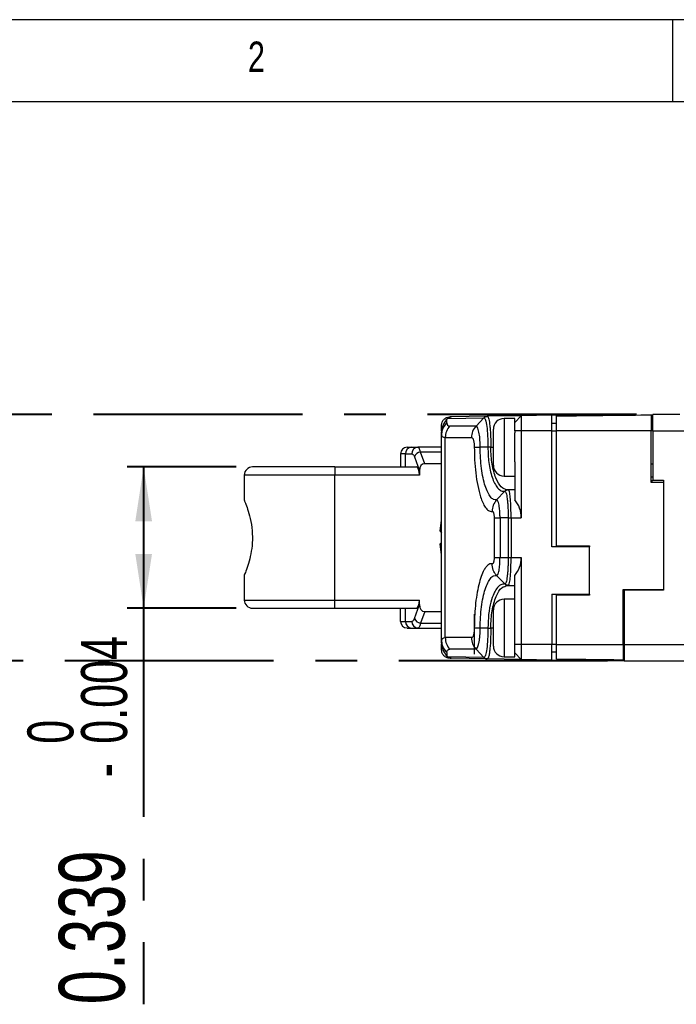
# Model space of a CAD drawing. Header units: inches. Extents: x 0.2 to 16.3, y 0.2 to 11.5.
# Drawn here: x 2.767 to 4.339, y 9.137 to 11.496 of the extents above; entities that cross this region are included whole.
import ezdxf

# ---------------------------------------------------------------- set-up
doc = ezdxf.new("R2010")
doc.units = ezdxf.units.IN
doc.header["$MEASUREMENT"] = 0
doc.linetypes.add('CENTERX2', pattern=[0.8, 0.5, -0.1, 0.1, -0.1])
doc.layers.add('CENTER_LINE', color=7, linetype='CENTERX2')
doc.styles.add('SLDTEXTSTYLE0', font='TXT', dxfattribs={"width": 0.7})
doc.styles.add('SLDTEXTSTYLE2', font='TXT', dxfattribs={"width": 0.75})
doc.dimstyles.new('SLDDIMSTYLE2', dxfattribs={"dimtxt": 0.15748, "dimasz": 0.13, "dimexe": 0, "dimexo": 0.0625, "dimgap": 0.03937, "dimtad": 1, "dimdec": 3, "dimrnd": 1e-09, "dimdsep": 46, "dimtxsty": 'SLDTEXTSTYLE0', "dimsah": 1, "dimcen": 0.09, "dimadec": 0, "dimazin": 2, "dimtfac": 1, "dimtdec": 3, "dimtofl": 0, "dimtmove": 0, "dimatfit": 3, "dimfxl": 1, "dimfrac": 2, "dimtolj": 1, "dimtzin": 12, "dimarcsym": 0})
doc.dimstyles.new('SLDDIMSTYLE8', dxfattribs={"dimtxt": 0.15748, "dimasz": 0.13, "dimexe": 0, "dimexo": 0.0625, "dimgap": 0.03937, "dimtad": 1, "dimdec": 3, "dimrnd": 1e-09, "dimdsep": 46, "dimtxsty": 'SLDTEXTSTYLE0', "dimsah": 1, "dimcen": 0.09, "dimadec": 0, "dimazin": 2, "dimtol": 1, "dimtm": 0.003937, "dimtfac": 1, "dimtdec": 3, "dimtofl": 0, "dimtmove": 0, "dimatfit": 3, "dimfxl": 1, "dimfrac": 2, "dimtolj": 1, "dimarcsym": 0})

# ---------------------------------------------------------------- blocks, each defined once
blk = doc.blocks.new('_D_24')
at = {"layer": 'CENTER_LINE'}
for p, q in [((3.2852, 10.4244), (3.0244, 10.4244)), ((3.0638, 10.4244), (3.0638, 10.0858)), ((3.2852, 10.0858), (3.0244, 10.0858)), ((3.0638, 10.0858), (3.0638, 9.1369))]:
    blk.add_line(p, q, dxfattribs=at)
for points in [[(3.0638, 10.4244), (3.0438, 10.2944), (3.0838, 10.2944)], [(3.0638, 10.0858), (3.0838, 10.2158), (3.0438, 10.2158)]]:
    blk.add_solid(points, dxfattribs=at)
at = {"layer": 'CENTER_LINE', "attachment_point": 1, "rotation": 90, "style": 'SLDTEXTSTYLE0'}
for s, insert, char_height in [('0.004', (2.9139, 9.7611), 0.11024), ('0', (2.7854, 9.7611), 0.1102), ('-', (2.9139, 9.6808), 0.1102), ('0.339', (2.8608, 9.1369), 0.15748)]:
    blk.add_mtext(s, dxfattribs=dict(at, insert=insert, char_height=char_height))
blk = doc.blocks.new('_D_25')
at = {"layer": 'CENTER_LINE'}
for p, q in [((4.2439, 10.5503), (2.5962, 10.5503)), ((2.6356, 10.5503), (2.6356, 9.9598)), ((4.175, 9.9598), (2.5962, 9.9598))]:
    blk.add_line(p, q, dxfattribs=at)
for points in [[(2.6356, 10.5503), (2.6156, 10.4203), (2.6556, 10.4203)], [(2.6356, 9.9598), (2.6556, 10.0898), (2.6156, 10.0898)]]:
    blk.add_solid(points, dxfattribs=at)
at = {"layer": 'CENTER_LINE', "insert": (2.4326, 10.0136), "char_height": 0.15748, "attachment_point": 1, "rotation": 90, "style": 'SLDTEXTSTYLE0'}
blk.add_mtext('0.591', dxfattribs=at)

msp = doc.modelspace()

# ---------------------------------------------------------------- linework, layer by layer
at = {"color": 7, "linetype": 'Continuous', "lineweight": 18}
for p, q in [((16.3386, 11.4961), (0.1969, 11.4961)), ((4.3307, 11.4961), (4.3307, 11.2992)), ((16.1516, 11.2992), (0.3937, 11.2992)), ((3.8868, 10.5457), (3.8002, 10.5442)), ((3.9683, 10.5471), (3.8868, 10.5457)), ((3.9507, 10.547), (3.9506, 10.5468)), ((3.9683, 10.5471), (3.9525, 10.5311)), ((4.0411, 10.5484), (3.9683, 10.5471)), ((3.9683, 10.5471), (3.9683, 10.511)), ((4.0411, 10.5484), (4.1317, 10.55)), ((4.0411, 10.511), (4.0411, 10.5484)), ((4.1317, 10.55), (4.1317, 10.5475)), ((4.2793, 10.5494), (4.2832, 10.5494)), ((4.3482, 10.5503), (4.2832, 10.5503)), ((3.7773, 10.51), (3.7773, 10.5245)), ((3.7898, 10.5387), (3.7892, 10.5381)), ((3.7898, 10.53), (3.7898, 10.5387)), ((3.7924, 10.5408), (3.8789, 10.5422)), ((3.8002, 10.5442), (3.7967, 10.5441)), ((3.8598, 10.5225), (3.7973, 10.5225)), ((3.8598, 10.5225), (3.8789, 10.5422)), ((3.9525, 10.5405), (3.9269, 10.5405)), ((3.9525, 10.5311), (3.9525, 10.5405)), ((3.9525, 10.511), (3.9525, 10.5311)), ((4.0529, 10.5289), (4.0411, 10.5289)), ((3.7773, 10.5022), (3.7773, 10.5075)), ((3.7773, 10.008), (3.7773, 10.5022)), ((3.7775, 10.5059), (3.7775, 10.4999)), ((3.9014, 10.4283), (3.9014, 10.5149)), ((3.9683, 10.511), (3.9525, 10.511)), ((3.9525, 10.511), (3.9525, 10.5063)), ((3.9525, 10.4369), (3.9525, 10.5063)), ((3.9683, 10.511), (3.9683, 10.3025)), ((4.0411, 10.511), (3.9683, 10.511)), ((4.0411, 10.2334), (4.0411, 10.511)), ((4.0411, 10.511), (4.0529, 10.511)), ((4.0529, 10.2354), (4.0529, 10.511)), ((4.2832, 10.511), (4.2793, 10.511)), ((4.2793, 10.387), (4.2793, 10.511)), ((4.2832, 10.511), (4.2832, 10.3929)), ((4.2832, 10.511), (4.8246, 10.511)), ((3.7862, 10.0155), (3.7862, 10.4947)), ((3.7862, 10.4947), (3.8489, 10.4947)), ((3.6908, 10.4558), (3.6789, 10.4558)), ((3.6789, 10.4558), (3.6789, 10.4244)), ((3.6908, 10.4244), (3.6908, 10.4558)), ((3.6908, 10.4558), (3.706, 10.4558)), ((3.7056, 10.4716), (3.7208, 10.4716)), ((3.7223, 10.4714), (3.7154, 10.4705)), ((3.7216, 10.471), (3.7208, 10.4716)), ((3.7773, 10.4716), (3.7208, 10.4716)), ((3.7371, 10.4322), (3.7269, 10.4601)), ((3.7773, 10.4601), (3.7269, 10.4601)), ((3.8882, 10.4716), (3.8698, 10.4716)), ((3.7121, 10.4489), (3.7243, 10.4153)), ((3.7773, 10.4322), (3.7371, 10.4322)), ((3.9525, 10.4369), (3.9525, 10.3458)), ((4.2793, 10.4322), (4.2832, 10.4322)), ((3.3049, 10.4047), (3.3049, 10.3437)), ((3.5214, 10.4244), (3.5214, 10.4047)), ((3.5214, 10.4244), (3.7172, 10.4244)), ((3.5214, 10.1055), (3.5214, 10.4047)), ((3.7243, 10.4047), (3.5214, 10.4047)), ((3.7243, 10.4153), (3.7243, 10.4047)), ((3.9269, 10.4027), (3.9525, 10.4027)), ((4.3088, 10.387), (4.2793, 10.387)), ((4.2813, 10.387), (4.2813, 10.3927)), ((4.2832, 10.3968), (4.2832, 10.3968)), ((4.2832, 10.3929), (4.3088, 10.3929)), ((4.3088, 10.3929), (4.3088, 10.1291)), ((3.9289, 10.3661), (3.909, 10.3455)), ((3.932, 10.3698), (3.9302, 10.3703)), ((3.937, 10.3695), (3.9352, 10.3694)), ((3.9388, 10.3687), (3.9359, 10.3685)), ((3.9525, 10.3699), (3.9369, 10.3696)), ((3.9373, 10.3696), (3.937, 10.3695)), ((3.7739, 10.2703), (3.7773, 10.2966)), ((3.9032, 10.3026), (3.9032, 10.2075)), ((3.9368, 10.3025), (3.9173, 10.3025)), ((3.9173, 10.3025), (3.9173, 10.2076)), ((3.9368, 10.3025), (3.9368, 10.2076)), ((3.9438, 10.3025), (3.9438, 10.2076)), ((3.9438, 10.3025), (3.9683, 10.3025)), ((3.7739, 10.2703), (3.7773, 10.2669)), ((3.7773, 10.2433), (3.7739, 10.2398)), ((3.7773, 10.2136), (3.7739, 10.2398)), ((4.1317, 10.2334), (4.0411, 10.2334)), ((4.0529, 10.2354), (4.0529, 10.2334)), ((4.0529, 10.2354), (4.1317, 10.2354)), ((4.1317, 10.2354), (4.1317, 10.2334)), ((4.1317, 10.1192), (4.1317, 10.2334)), ((3.9173, 10.2076), (3.9368, 10.2076)), ((3.9438, 10.2076), (3.9683, 10.2076)), ((3.9683, 10.2076), (3.9683, 9.9992)), ((3.3049, 10.1666), (3.3049, 10.1055)), ((3.909, 10.1646), (3.9289, 10.144)), ((3.9525, 10.0732), (3.9525, 10.1643)), ((3.9321, 10.1417), (3.9388, 10.1415)), ((3.9368, 10.1405), (3.9525, 10.1402)), ((4.2124, 10.131), (4.3088, 10.131)), ((4.2124, 9.9992), (4.2124, 10.131)), ((4.2143, 10.1291), (4.2143, 9.9992)), ((4.3088, 10.1291), (4.2143, 10.1291)), ((3.5214, 10.1055), (3.7243, 10.1055)), ((3.5214, 10.0858), (3.5214, 10.1055)), ((3.7243, 10.0948), (3.7243, 10.1055)), ((3.9525, 10.1074), (3.9269, 10.1074)), ((4.0411, 10.1192), (4.1317, 10.1192)), ((4.0411, 10.1192), (4.0411, 9.9992)), ((4.0529, 10.1192), (4.0529, 10.1173)), ((4.0529, 9.9992), (4.0529, 10.1173)), ((4.1317, 10.1173), (4.0529, 10.1173)), ((4.1317, 10.1192), (4.1317, 10.1173)), ((3.5214, 10.0858), (3.7172, 10.0858)), ((3.6789, 10.0543), (3.6789, 10.0858)), ((3.6908, 10.0543), (3.6908, 10.0858)), ((3.7121, 10.0612), (3.7243, 10.0948)), ((3.7371, 10.0779), (3.7269, 10.0501)), ((3.7371, 10.0779), (3.7773, 10.0779)), ((3.9014, 10.0379), (3.9014, 10.0818)), ((4.2143, 10.0779), (4.2124, 10.0779)), ((3.6789, 10.0543), (3.6908, 10.0543)), ((3.6908, 10.0543), (3.706, 10.0543)), ((3.8561, 9.9761), (3.8561, 10.072)), ((3.9525, 10.0375), (3.9525, 10.0732)), ((3.7056, 10.0385), (3.7208, 10.0385)), ((3.7154, 10.0396), (3.7223, 10.0387)), ((3.7208, 10.0385), (3.7773, 10.0385)), ((3.7269, 10.0501), (3.7773, 10.0501)), ((3.8882, 10.0385), (3.8698, 10.0385)), ((3.9014, 9.9952), (3.9014, 10.0379)), ((3.9525, 10.0038), (3.9525, 10.0375)), ((3.7773, 10.008), (3.7778, 10.0091)), ((3.7773, 10.0026), (3.7773, 10.008)), ((3.7775, 10.0102), (3.7775, 10.0042)), ((3.8489, 10.0155), (3.7862, 10.0155)), ((3.9525, 9.9992), (3.9525, 10.0038)), ((3.7773, 9.9857), (3.7773, 10.0002)), ((3.7898, 9.9801), (3.7898, 9.9714)), ((3.8598, 9.9876), (3.7973, 9.9876)), ((3.8789, 9.9679), (3.8598, 9.9876)), ((3.9683, 9.9992), (3.9525, 9.9992)), ((3.9525, 9.979), (3.9525, 9.9992)), ((4.0411, 9.9992), (3.9683, 9.9992)), ((3.9683, 9.9992), (3.9683, 9.963)), ((4.0411, 9.9617), (4.0411, 9.9992)), ((4.0529, 9.9992), (4.0411, 9.9992)), ((4.0411, 9.9812), (4.0529, 9.9812)), ((4.2124, 9.9992), (4.2143, 9.9992)), ((4.2143, 9.9992), (4.8246, 9.9992)), ((3.7898, 9.9714), (3.7892, 9.972)), ((3.8789, 9.9679), (3.7924, 9.9694)), ((3.8002, 9.9659), (3.7967, 9.966)), ((3.8868, 9.9644), (3.8002, 9.9659)), ((3.8884, 9.9666), (3.8868, 9.9644)), ((3.9683, 9.963), (3.8868, 9.9644)), ((3.9269, 9.9696), (3.9525, 9.9696)), ((3.9506, 9.9633), (3.9507, 9.9632)), ((3.9525, 9.9696), (3.9525, 9.979)), ((3.9683, 9.963), (3.9525, 9.979)), ((4.0411, 9.9617), (3.9683, 9.963)), ((4.1395, 9.96), (4.0411, 9.9617)), ((4.1395, 9.9625), (4.1395, 9.96)), ((4.1395, 9.96), (4.1514, 9.9598)), ((4.2143, 9.9598), (4.1514, 9.9598)), ((4.2143, 9.9598), (4.3876, 9.9598))]:
    msp.add_line(p, q, dxfattribs=at)
at = {"color": 8, "linetype": 'Continuous', "lineweight": 18}
for p, q in [((3.9269, 10.5405), (3.9269, 10.4027)), ((3.8952, 10.4716), (3.9014, 10.4716)), ((3.5214, 10.4047), (3.3049, 10.4047)), ((4.2793, 10.4006), (4.2813, 10.4006)), ((3.3049, 10.1055), (3.5214, 10.1055)), ((3.9269, 10.1074), (3.9269, 10.0375)), ((3.9014, 10.0385), (3.8952, 10.0385)), ((3.9269, 10.0375), (3.9269, 9.9696))]:
    msp.add_line(p, q, dxfattribs=at)
for centre, start, end in [((3.815, 10.502), 131.9193, 174.1094), ((3.815, 10.0081), 185.8906, 228.0807)]:
    msp.add_arc(centre, 0.0376, start, end, dxfattribs=at)
at = {"color": 7, "linetype": 'Continuous', "lineweight": 18}
for centre, radius, start, end in [((3.8263, 10.4948), 0.0401, 136.2244, 180.1629), ((3.8004, 10.533), 0.0112, 91.1771, 136.307), ((3.9269, 10.5149), 0.0256, 90, 180), ((3.6947, 10.4558), 0.0157, 90, 180), ((3.7061, 10.4563), 0.0153, 91.8362, 181.7254), ((3.7213, 10.4563), 0.0153, 91.8362, 181.7254), ((3.7294, 10.4413), 0.0189, 97.6156, 156.3064), ((3.9269, 10.4283), 0.0256, 180, 270), ((3.3246, 10.4047), 0.0197, 90, 180), ((3.3246, 10.1055), 0.0197, 180, 270), ((3.9269, 10.0818), 0.0256, 90, 180), ((3.6947, 10.0543), 0.0157, 180, 270), ((3.7061, 10.0538), 0.0153, 178.2746, 268.1638), ((3.7213, 10.0538), 0.0153, 178.2746, 268.1638), ((3.7294, 10.0688), 0.0189, 203.6936, 262.3844), ((3.8263, 10.0154), 0.0401, 179.8371, 223.7756), ((3.9269, 9.9952), 0.0256, 180, 270), ((3.8004, 9.9771), 0.0112, 223.693, 268.8224)]:
    msp.add_arc(centre, radius, start, end, dxfattribs=at)
for centre, major_axis, ratio, start_param, end_param in [((3.7411, 10.41), (0.0079, -0.0216), 0.684791, 2.897326, 4.223856), ((3.7172, 10.4047), (0, 0.0197), 0.36397, 4.712389, 6.283185), ((3.9029, 10.3025), (0, 0.0665), 0.982842, 4.712389, 5.421162), ((3.9029, 10.2076), (0, 0.0665), 0.982842, 4.003616, 4.712389), ((3.7172, 10.1055), (0, 0.0197), 0.36397, 3.141593, 4.712389), ((3.7411, 10.1002), (-0.0079, -0.0216), 0.684791, 5.200922, 6.527452)]:
    msp.add_ellipse(centre, major_axis=major_axis, ratio=ratio, start_param=start_param, end_param=end_param, dxfattribs=at)
for points, knots in [([(3.8789, 10.5422), (3.8793, 10.5426), (3.8804, 10.5437), (3.8824, 10.5448), (3.8847, 10.5456), (3.8861, 10.5457), (3.8868, 10.5457)], [0, 0, 0, 0, 0.183981, 0.49927, 0.753248, 1, 1, 1, 1]), ([(3.8868, 10.5457), (3.8868, 10.5457), (3.8868, 10.5457), (3.8868, 10.5457), (3.8869, 10.5457), (3.8874, 10.5457), (3.888, 10.5447), (3.8884, 10.5439)], [0, 0, 0, 0, 0.00149, 0.01351, 0.04715, 0.17482, 1, 1, 1, 1]), ([(4.0529, 10.5466), (4.0952, 10.5471), (4.1706, 10.548), (4.2461, 10.5489), (4.2793, 10.5494)], [0, 0, 0, 0, 0.560004, 1, 1, 1, 1]), ([(4.0529, 10.511), (4.0529, 10.515), (4.0529, 10.523), (4.0529, 10.5337), (4.0529, 10.5417), (4.0529, 10.546), (4.0529, 10.5464), (4.0529, 10.5466)], [0, 0, 0, 0, 0.214702, 0.429404, 0.644089, 0.858766, 1, 1, 1, 1]), ([(4.2793, 10.5494), (4.2793, 10.5489), (4.2793, 10.5481), (4.2793, 10.5415), (4.2793, 10.5317), (4.2793, 10.5209), (4.2793, 10.5138), (4.2793, 10.511)], [0, 0, 0, 0, 0.214703, 0.429407, 0.644092, 0.858769, 1, 1, 1, 1]), ([(3.7773, 10.5245), (3.7776, 10.5269), (3.7781, 10.532), (3.7826, 10.5386), (3.7881, 10.5423), (3.7929, 10.5439), (3.7954, 10.5441), (3.7967, 10.5441)], [0, 0, 0, 0, 0.260217, 0.529104, 0.765257, 0.882426, 1, 1, 1, 1]), ([(3.7892, 10.5381), (3.7856, 10.5333), (3.7789, 10.5242), (3.7779, 10.5129), (3.7773, 10.5075)], [0, 0, 0, 0, 0.5298078, 1, 1, 1, 1]), ([(3.7882, 10.5361), (3.7852, 10.5319), (3.7808, 10.5255), (3.778, 10.5152), (3.7777, 10.5097), (3.7776, 10.507)], [0, 0, 0, 0, 0.4975383, 0.7473849, 1, 1, 1, 1]), ([(3.7882, 10.5359), (3.7881, 10.5361), (3.788, 10.5368), (3.7883, 10.5376), (3.7889, 10.5379), (3.7892, 10.5381)], [0, 0, 0, 0, 0.141661, 0.591962, 1, 1, 1, 1]), ([(3.8002, 10.5442), (3.7997, 10.5441), (3.7987, 10.544), (3.797, 10.5433), (3.7953, 10.5425), (3.7934, 10.5414), (3.7912, 10.54), (3.79, 10.539), (3.7894, 10.5385)], [0, 0, 0, 0, 0.190555, 0.35137, 0.488522, 0.60889, 0.817293, 1, 1, 1, 1]), ([(3.7895, 10.5385), (3.7895, 10.5386), (3.7894, 10.5388), (3.7897, 10.5388), (3.7898, 10.5387)], [0, 0, 0, 0, 0.2820927, 1, 1, 1, 1]), ([(3.7924, 10.5408), (3.7923, 10.5407), (3.7922, 10.5407), (3.7919, 10.5405), (3.7913, 10.5401), (3.7906, 10.5395), (3.7901, 10.539), (3.7898, 10.5387)], [0, 0, 0, 0, 0.105787, 0.213994, 0.459109, 0.727072, 1, 1, 1, 1]), ([(3.7898, 10.53), (3.7901, 10.5278), (3.7907, 10.5235), (3.7951, 10.5228), (3.7973, 10.5225)], [0, 0, 0, 0, 0.504154, 1, 1, 1, 1]), ([(3.8598, 10.5225), (3.8566, 10.5184), (3.8503, 10.5103), (3.8494, 10.4999), (3.8489, 10.4947)], [0, 0, 0, 0, 0.5004353, 1, 1, 1, 1]), ([(3.8698, 10.4716), (3.8697, 10.4771), (3.8695, 10.4888), (3.8679, 10.5023), (3.866, 10.5116), (3.8642, 10.5174), (3.8621, 10.5216), (3.8606, 10.5222), (3.8598, 10.5225)], [0, 0, 0, 0, 0.20459, 0.437673, 0.566426, 0.702382, 0.846176, 1, 1, 1, 1]), ([(3.8789, 10.5422), (3.8801, 10.5411), (3.8826, 10.5388), (3.8857, 10.5225), (3.8878, 10.4993), (3.8881, 10.4808), (3.8882, 10.4716)], [0, 0, 0, 0, 0.249805, 0.499421, 0.749356, 1, 1, 1, 1]), ([(3.7862, 10.4947), (3.7836, 10.495), (3.7784, 10.4956), (3.7777, 10.5), (3.7773, 10.5022)], [0, 0, 0, 0, 0.495576, 1, 1, 1, 1]), ([(4.2793, 10.511), (4.2371, 10.511), (4.1616, 10.5111), (4.0861, 10.511), (4.0529, 10.511)], [0, 0, 0, 0, 0.560005, 1, 1, 1, 1]), ([(3.8489, 10.4947), (3.8498, 10.4946), (3.851, 10.4944), (3.8526, 10.4918), (3.8536, 10.489), (3.8545, 10.4855), (3.8552, 10.4812), (3.8557, 10.4766), (3.8557, 10.4734), (3.8557, 10.4718)], [0, 0, 0, 0, 0.245572, 0.373218, 0.499285, 0.625401, 0.751777, 0.877837, 1, 1, 1, 1]), ([(3.706, 10.4558), (3.707, 10.4556), (3.7086, 10.4552), (3.7106, 10.4525), (3.7116, 10.4501), (3.7121, 10.4489)], [0, 0, 0, 0, 0.428724, 0.713281, 1, 1, 1, 1]), ([(3.8557, 10.4718), (3.8559, 10.4616), (3.8562, 10.4404), (3.859, 10.4089), (3.8636, 10.3783), (3.8712, 10.3488), (3.8802, 10.3291), (3.8897, 10.3184), (3.8954, 10.3179), (3.8983, 10.3176)], [0, 0, 0, 0, 0.121587, 0.252403, 0.39297, 0.543184, 0.741385, 0.863001, 1, 1, 1, 1]), ([(3.8557, 10.4718), (3.8572, 10.4717), (3.8601, 10.4717), (3.8666, 10.4716), (3.8698, 10.4716)], [0, 0, 0, 0, 0.4972757, 1, 1, 1, 1]), ([(3.909, 10.3455), (3.9066, 10.3455), (3.9016, 10.3456), (3.8944, 10.3521), (3.8876, 10.3629), (3.8815, 10.3784), (3.8765, 10.3978), (3.8727, 10.4205), (3.8702, 10.4455), (3.8699, 10.4629), (3.8698, 10.4716)], [0, 0, 0, 0, 0.123584, 0.248726, 0.373798, 0.499207, 0.624438, 0.749796, 0.875432, 1, 1, 1, 1]), ([(3.8882, 10.4716), (3.8886, 10.4592), (3.8893, 10.4399), (3.8936, 10.4162), (3.8982, 10.3992), (3.9043, 10.3845), (3.9116, 10.3734), (3.92, 10.3663), (3.9259, 10.3662), (3.9289, 10.3661)], [0, 0, 0, 0, 0.2085135, 0.3236811, 0.4455327, 0.5742537, 0.7096409, 0.8517686, 1, 1, 1, 1]), ([(3.8952, 10.4716), (3.8939, 10.4716), (3.8914, 10.4716), (3.8893, 10.4716), (3.8882, 10.4716)], [0, 0, 0, 0, 0.497258, 1, 1, 1, 1]), ([(3.9352, 10.3694), (3.9301, 10.3707), (3.9199, 10.3734), (3.9088, 10.3926), (3.902, 10.4132), (3.8981, 10.431), (3.8958, 10.4506), (3.8954, 10.4645), (3.8952, 10.4716)], [0, 0, 0, 0, 0.250792, 0.50068, 0.630165, 0.750691, 0.871864, 1, 1, 1, 1]), ([(3.5214, 10.4244), (3.5091, 10.4244), (3.4843, 10.4244), (3.4477, 10.4244), (3.4127, 10.4244), (3.3813, 10.4244), (3.3556, 10.4244), (3.3377, 10.4244), (3.3266, 10.4244), (3.3252, 10.4244), (3.3246, 10.4244)], [0, 0, 0, 0, 0.120062, 0.240021, 0.368646, 0.5, 0.631354, 0.759978, 0.880023, 1, 1, 1, 1]), ([(3.937, 10.3695), (3.9362, 10.3695), (3.9347, 10.3694), (3.9326, 10.3687), (3.9306, 10.3676), (3.9295, 10.3666), (3.9289, 10.3661)], [0, 0, 0, 0, 0.247686, 0.500027, 0.752355, 1, 1, 1, 1]), ([(3.9289, 10.3661), (3.93, 10.3654), (3.932, 10.3641), (3.9342, 10.3519), (3.9355, 10.3389), (3.9363, 10.3277), (3.9367, 10.3154), (3.9368, 10.3068), (3.9368, 10.3025)], [0, 0, 0, 0, 0.249328, 0.498429, 0.623734, 0.74892, 0.874188, 1, 1, 1, 1]), ([(3.9438, 10.3025), (3.9437, 10.3106), (3.9436, 10.327), (3.9423, 10.348), (3.9407, 10.3612), (3.939, 10.3684), (3.9379, 10.3692), (3.9373, 10.3696)], [0, 0, 0, 0, 0.228905, 0.4659724, 0.6850451, 0.8308209, 1, 1, 1, 1]), ([(3.3053, 10.3437), (3.3051, 10.344), (3.3046, 10.3454), (3.3073, 10.3387), (3.3127, 10.3243), (3.3195, 10.3014), (3.3243, 10.2727), (3.3246, 10.2427), (3.3208, 10.2152), (3.3146, 10.1914), (3.3084, 10.1739), (3.3048, 10.1652), (3.3052, 10.1663), (3.3054, 10.1666)], [0, 0, 0, 0, 0.024181, 0.122964, 0.223309, 0.33065, 0.441323, 0.54484, 0.64194, 0.743179, 0.852487, 0.961923, 1, 1, 1, 1]), ([(3.909, 10.3455), (3.9059, 10.3414), (3.8995, 10.3333), (3.8987, 10.3228), (3.8983, 10.3176)], [0, 0, 0, 0, 0.5001299, 1, 1, 1, 1]), ([(3.9173, 10.3025), (3.9172, 10.3064), (3.9171, 10.3146), (3.9162, 10.325), (3.9149, 10.3335), (3.9133, 10.3403), (3.9112, 10.345), (3.9097, 10.3453), (3.909, 10.3455)], [0, 0, 0, 0, 0.167736, 0.352143, 0.487172, 0.638974, 0.831837, 1, 1, 1, 1]), ([(3.8983, 10.3176), (3.8986, 10.3177), (3.8992, 10.3179), (3.9001, 10.3174), (3.9009, 10.3163), (3.9017, 10.3145), (3.9023, 10.3121), (3.9028, 10.3092), (3.9031, 10.3059), (3.9032, 10.3037), (3.9032, 10.3026)], [0, 0, 0, 0, 0.11782, 0.242931, 0.371062, 0.499161, 0.624773, 0.752597, 0.87771, 1, 1, 1, 1]), ([(3.8983, 10.1926), (3.8966, 10.1926), (3.893, 10.1926), (3.888, 10.1894), (3.8832, 10.1842), (3.8779, 10.1759), (3.8721, 10.1627), (3.8662, 10.1426), (3.8614, 10.1186), (3.8581, 10.0924), (3.8561, 10.0654), (3.8558, 10.0473), (3.8557, 10.0384)], [0, 0, 0, 0, 0.080707, 0.163031, 0.235727, 0.308087, 0.427291, 0.54596, 0.667966, 0.784297, 0.893231, 1, 1, 1, 1]), ([(3.9032, 10.2075), (3.9032, 10.2064), (3.9031, 10.2042), (3.9028, 10.201), (3.9023, 10.1981), (3.9017, 10.1957), (3.9009, 10.1939), (3.9001, 10.1927), (3.8992, 10.1922), (3.8986, 10.1924), (3.8983, 10.1926)], [0, 0, 0, 0, 0.120683, 0.247152, 0.372056, 0.500257, 0.625655, 0.756459, 0.880216, 1, 1, 1, 1]), ([(3.909, 10.1646), (3.9086, 10.165), (3.9052, 10.1687), (3.8996, 10.1776), (3.8988, 10.1874), (3.8983, 10.1926)], [0, 0, 0, 0, 0.057383, 0.500719, 1, 1, 1, 1]), ([(3.909, 10.1646), (3.9097, 10.1647), (3.9109, 10.165), (3.9127, 10.1684), (3.9142, 10.1733), (3.9158, 10.1813), (3.917, 10.1929), (3.9172, 10.203), (3.9173, 10.2076)], [0, 0, 0, 0, 0.155857, 0.300953, 0.437924, 0.567125, 0.799357, 1, 1, 1, 1]), ([(3.9368, 10.2076), (3.9368, 10.2033), (3.9367, 10.1948), (3.9363, 10.1825), (3.9355, 10.1712), (3.9342, 10.1583), (3.932, 10.1461), (3.93, 10.1447), (3.9289, 10.144)], [0, 0, 0, 0, 0.125761, 0.251022, 0.376238, 0.501616, 0.75075, 1, 1, 1, 1]), ([(3.937, 10.1406), (3.9373, 10.1406), (3.9378, 10.1405), (3.9384, 10.1414), (3.9392, 10.1431), (3.9406, 10.148), (3.9422, 10.1616), (3.9435, 10.1829), (3.9437, 10.1995), (3.9438, 10.2076)], [0, 0, 0, 0, 0.090046, 0.1488, 0.16561, 0.323005, 0.545075, 0.775892, 1, 1, 1, 1]), ([(3.8698, 10.0385), (3.8699, 10.0472), (3.8702, 10.0647), (3.8727, 10.0896), (3.8765, 10.1123), (3.8815, 10.1318), (3.8876, 10.1472), (3.8944, 10.158), (3.9016, 10.1645), (3.9066, 10.1646), (3.909, 10.1646)], [0, 0, 0, 0, 0.1246908, 0.2501464, 0.3754264, 0.5008375, 0.6259945, 0.7513068, 0.8764488, 1, 1, 1, 1]), ([(3.9289, 10.144), (3.9255, 10.1439), (3.9187, 10.1436), (3.9097, 10.1345), (3.9018, 10.1204), (3.8948, 10.1003), (3.8893, 10.072), (3.8886, 10.0496), (3.8882, 10.0385)], [0, 0, 0, 0, 0.165533, 0.335366, 0.46358, 0.624197, 0.813309, 1, 1, 1, 1]), ([(3.9286, 10.1381), (3.9305, 10.1393), (3.9333, 10.1411), (3.9361, 10.1407), (3.937, 10.1406)], [0, 0, 0, 0, 0.670738, 1, 1, 1, 1]), ([(3.937, 10.1406), (3.9358, 10.1407), (3.9338, 10.1409), (3.9314, 10.142), (3.9299, 10.1431), (3.9292, 10.1438), (3.9289, 10.144)], [0, 0, 0, 0, 0.3750968, 0.6707688, 0.8788018, 1, 1, 1, 1]), ([(3.3246, 10.0858), (3.3252, 10.0858), (3.3266, 10.0858), (3.3377, 10.0858), (3.3556, 10.0858), (3.3813, 10.0858), (3.4076, 10.0858), (3.4307, 10.0858), (3.4541, 10.0858), (3.4843, 10.0858), (3.5091, 10.0858), (3.5214, 10.0858)], [0, 0, 0, 0, 0.119957, 0.239982, 0.368585, 0.499918, 0.63125, 0.695601, 0.760018, 0.879958, 1, 1, 1, 1]), ([(3.7121, 10.0612), (3.7114, 10.0595), (3.7101, 10.0567), (3.708, 10.0546), (3.7067, 10.0544), (3.706, 10.0543)], [0, 0, 0, 0, 0.427559, 0.711619, 1, 1, 1, 1]), ([(3.7269, 10.0501), (3.7262, 10.0472), (3.725, 10.0428), (3.7228, 10.0392), (3.7216, 10.0388), (3.7208, 10.0385)], [0, 0, 0, 0, 0.430059, 0.666913, 1, 1, 1, 1]), ([(3.8557, 10.0384), (3.8557, 10.0368), (3.8557, 10.0335), (3.8552, 10.0289), (3.8545, 10.0247), (3.8537, 10.0211), (3.8526, 10.0183), (3.851, 10.0157), (3.8498, 10.0155), (3.8489, 10.0155)], [0, 0, 0, 0, 0.121784, 0.248137, 0.373872, 0.500587, 0.62603, 0.753831, 1, 1, 1, 1]), ([(3.8698, 10.0385), (3.8666, 10.0385), (3.8601, 10.0385), (3.8572, 10.0384), (3.8557, 10.0384)], [0, 0, 0, 0, 0.502722, 1, 1, 1, 1]), ([(3.8598, 9.9876), (3.8611, 9.9885), (3.8637, 9.9901), (3.8665, 10.0002), (3.8682, 10.0107), (3.8694, 10.0226), (3.8697, 10.0323), (3.8698, 10.0385)], [0, 0, 0, 0, 0.256012, 0.50256, 0.638236, 0.766006, 1, 1, 1, 1]), ([(3.8882, 10.0385), (3.8881, 10.0293), (3.8878, 10.0108), (3.8857, 9.9876), (3.8826, 9.9713), (3.8801, 9.969), (3.8789, 9.9679)], [0, 0, 0, 0, 0.250224, 0.500004, 0.749764, 1, 1, 1, 1]), ([(3.8882, 10.0385), (3.8893, 10.0385), (3.8914, 10.0385), (3.8939, 10.0385), (3.8952, 10.0385)], [0, 0, 0, 0, 0.502742, 1, 1, 1, 1]), ([(3.7776, 10.0031), (3.7777, 10.0004), (3.7778, 9.996), (3.7791, 9.9919), (3.7795, 9.9904)], [0, 0, 0, 0, 0.630117, 1, 1, 1, 1]), ([(3.8489, 10.0155), (3.8494, 10.0103), (3.8503, 9.9998), (3.8566, 9.9917), (3.8598, 9.9876)], [0, 0, 0, 0, 0.4986396, 1, 1, 1, 1]), ([(3.7773, 10.0026), (3.7779, 9.9972), (3.7789, 9.9859), (3.7856, 9.9768), (3.7892, 9.972)], [0, 0, 0, 0, 0.470945, 1, 1, 1, 1]), ([(3.7967, 9.966), (3.7954, 9.9661), (3.7928, 9.9663), (3.7891, 9.9675), (3.7857, 9.9694), (3.7819, 9.9727), (3.7782, 9.9782), (3.7776, 9.9831), (3.7773, 9.9857)], [0, 0, 0, 0, 0.119498, 0.23974, 0.361536, 0.485663, 0.730817, 1, 1, 1, 1]), ([(3.7898, 9.9801), (3.7901, 9.9823), (3.7907, 9.9867), (3.7951, 9.9873), (3.7973, 9.9876)], [0, 0, 0, 0, 0.504153, 1, 1, 1, 1]), ([(4.0529, 9.9992), (4.0827, 9.9992), (4.1358, 9.9992), (4.189, 9.9992), (4.2124, 9.9992)], [0, 0, 0, 0, 0.560004, 1, 1, 1, 1]), ([(4.0529, 9.9635), (4.0529, 9.9639), (4.0529, 9.9647), (4.0529, 9.9709), (4.0529, 9.9799), (4.0529, 9.9899), (4.0529, 9.9965), (4.0529, 9.9992)], [0, 0, 0, 0, 0.214702, 0.429404, 0.644089, 0.858766, 1, 1, 1, 1]), ([(4.2124, 9.9992), (4.2124, 9.9949), (4.2124, 9.9865), (4.2124, 9.9752), (4.2124, 9.9667), (4.2124, 9.9622), (4.2124, 9.9618), (4.2124, 9.9616)], [0, 0, 0, 0, 0.2147025, 0.4294057, 0.6440908, 0.8587685, 1, 1, 1, 1]), ([(3.7892, 9.972), (3.7889, 9.9722), (3.7883, 9.9726), (3.788, 9.9734), (3.7881, 9.974), (3.7882, 9.9742)], [0, 0, 0, 0, 0.405849, 0.853733, 1, 1, 1, 1]), ([(3.7894, 9.9716), (3.79, 9.9711), (3.7912, 9.9701), (3.7934, 9.9687), (3.7953, 9.9676), (3.797, 9.9668), (3.7987, 9.9661), (3.7997, 9.966), (3.8002, 9.9659)], [0, 0, 0, 0, 0.1828216, 0.391237, 0.5115971, 0.6487328, 0.8095386, 1, 1, 1, 1]), ([(3.7895, 9.9716), (3.7895, 9.9716), (3.7894, 9.9713), (3.7897, 9.9714), (3.7898, 9.9714)], [0, 0, 0, 0, 0.312564, 1, 1, 1, 1]), ([(3.7924, 9.9694), (3.7923, 9.9694), (3.7922, 9.9694), (3.7919, 9.9696), (3.7913, 9.97), (3.7906, 9.9706), (3.7901, 9.9711), (3.7898, 9.9714)], [0, 0, 0, 0, 0.1072724, 0.2162658, 0.4632621, 0.7330696, 1, 1, 1, 1]), ([(3.8789, 9.9679), (3.8794, 9.9674), (3.8805, 9.9663), (3.8825, 9.9653), (3.8844, 9.9647), (3.8858, 9.9644), (3.8865, 9.9644), (3.8868, 9.9644)], [0, 0, 0, 0, 0.249886, 0.499926, 0.747959, 0.907794, 1, 1, 1, 1]), ([(4.2124, 9.9616), (4.1826, 9.962), (4.1295, 9.9626), (4.0763, 9.9633), (4.0529, 9.9635)], [0, 0, 0, 0, 0.560005, 1, 1, 1, 1])]:
    msp.add_open_spline(points, degree=3, knots=knots, dxfattribs=at)
for points in [[(4.2832, 10.511), (4.2832, 10.5161), (4.2832, 10.5264), (4.2832, 10.5395), (4.2832, 10.5486), (4.2832, 10.5497), (4.2832, 10.5503)], [(3.6947, 10.4716), (3.6951, 10.4716), (3.696, 10.4716), (3.7024, 10.4716), (3.7056, 10.4716)], [(3.9032, 10.3026), (3.9047, 10.3026), (3.9076, 10.3025), (3.9141, 10.3025), (3.9173, 10.3025)], [(3.9368, 10.3025), (3.9379, 10.3025), (3.94, 10.3025), (3.9425, 10.3025), (3.9438, 10.3025)], [(3.9032, 10.2075), (3.9047, 10.2075), (3.9076, 10.2076), (3.9141, 10.2076), (3.9173, 10.2076)], [(3.9368, 10.2076), (3.9379, 10.2076), (3.94, 10.2076), (3.9425, 10.2076), (3.9438, 10.2076)], [(3.6947, 10.0385), (3.6951, 10.0385), (3.696, 10.0385), (3.7024, 10.0385), (3.7056, 10.0385)], [(4.2143, 9.9992), (4.2143, 9.994), (4.2143, 9.9837), (4.2143, 9.9707), (4.2143, 9.9616), (4.2143, 9.9604), (4.2143, 9.9598)]]:
    msp.add_open_spline(points, degree=3, dxfattribs=at)
at = {"color": 8, "linetype": 'Continuous', "lineweight": 18}
for points, knots in [([(3.8884, 10.5439), (3.8886, 10.5437), (3.8899, 10.5423), (3.8915, 10.5343), (3.8931, 10.5216), (3.8943, 10.5079), (3.895, 10.4912), (3.8951, 10.4784), (3.8952, 10.4716)], [0, 0, 0, 0, 0.0592649, 0.3112377, 0.4741436, 0.6245098, 0.8019817, 1, 1, 1, 1]), ([(3.7269, 10.4601), (3.7265, 10.4618), (3.7256, 10.4655), (3.7238, 10.4699), (3.7224, 10.4706), (3.7216, 10.471)], [0, 0, 0, 0, 0.28469, 0.611106, 1, 1, 1, 1]), ([(3.8952, 10.0385), (3.8954, 10.0458), (3.8958, 10.0601), (3.8983, 10.0802), (3.9024, 10.0986), (3.9096, 10.1192), (3.9187, 10.1347), (3.9262, 10.1373), (3.9286, 10.1381)], [0, 0, 0, 0, 0.14651, 0.288468, 0.429329, 0.57776, 0.866906, 1, 1, 1, 1]), ([(3.8952, 10.0385), (3.8951, 10.0315), (3.895, 10.0168), (3.894, 9.9987), (3.8927, 9.9849), (3.8913, 9.9749), (3.8898, 9.968), (3.8888, 9.9669), (3.8884, 9.9666)], [0, 0, 0, 0, 0.20529, 0.431379, 0.576599, 0.729569, 0.913464, 1, 1, 1, 1]), ([(3.7778, 10.0091), (3.7781, 10.0108), (3.7789, 10.0147), (3.7836, 10.0152), (3.7862, 10.0155)], [0, 0, 0, 0, 0.447182, 1, 1, 1, 1])]:
    msp.add_open_spline(points, degree=3, knots=knots, dxfattribs=at)

# ---------------------------------------------------------------- texts
at = {"color": 7, "linetype": 'Continuous', "lineweight": 0, "insert": (3.3136, 11.4436), "char_height": 0.0729, "attachment_point": 1, "style": 'SLDTEXTSTYLE2'}
msp.add_mtext('2', dxfattribs=at)

# ---------------------------------------------------------------- dimensions: what is measured, and where the dimension line sits
at = {"layer": 'CENTER_LINE'}
for base, p1, p2, dimstyle, picture, middle in [((2.63558, 9.95979), (4.28325, 10.55034), (4.21435, 9.95979), 'SLDDIMSTYLE2', '_D_25', (2.63558, 10.25506)), ((3.0638, 10.0858), (3.3246, 10.4244), (3.3246, 10.0858), 'SLDDIMSTYLE8', '_D_24', (3.0638, 9.618))]:
    dim = msp.add_linear_dim(base=base, p1=p1, p2=p2, angle=90, dimstyle=dimstyle, dxfattribs=at)
    dim.commit()
    dim.dimension.update_dxf_attribs({"geometry": picture, "text_midpoint": middle, "dimtype": 160})

doc.saveas('drawing.dxf')
